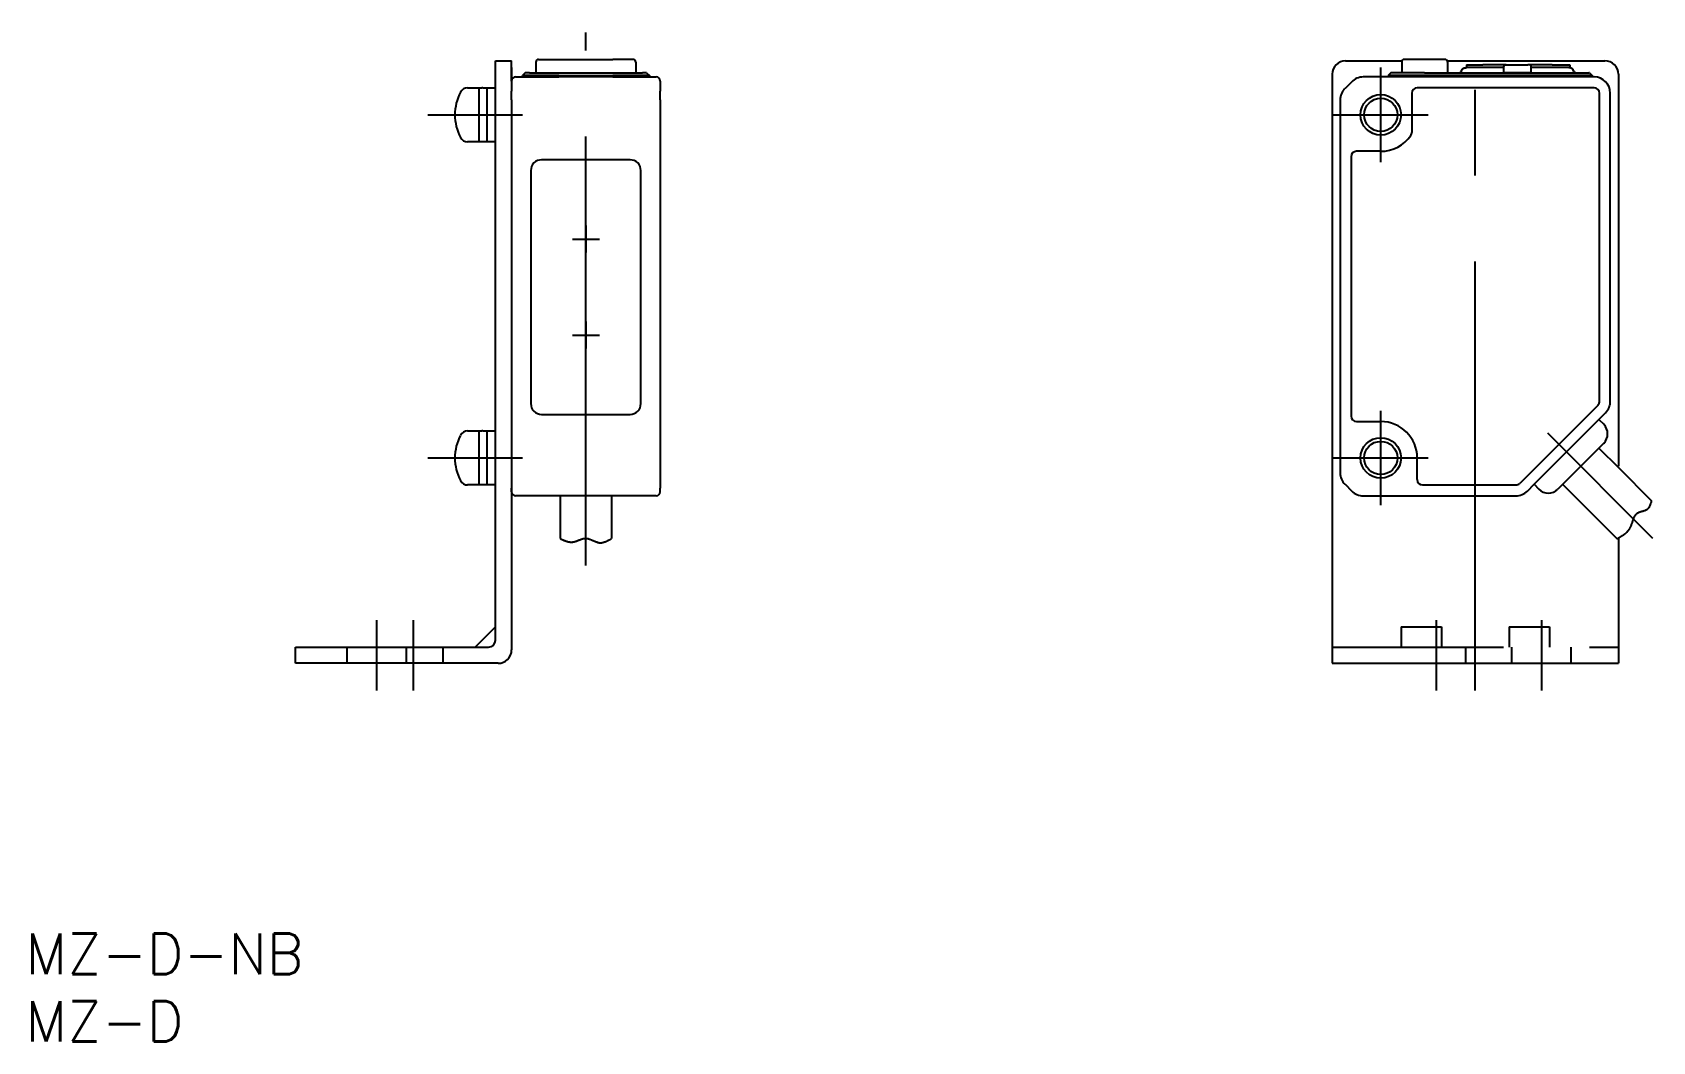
# Model space of a CAD drawing. Extents: x -19 to 102, y -28 to 519.
# Drawn here: x -19.5 to 100.5, y -28 to 46.7 of the extents above; entities that cross this region are included whole.
import ezdxf

# ---------------------------------------------------------------- set-up
doc = ezdxf.new("R2010")
doc.units = 0
doc.linetypes.add('CENTER', pattern=[50.8, 31.75, -6.35, 6.35, -6.35])
doc.linetypes.add('DASHED', pattern=[19.05, 12.7, -6.35])
doc.layers.get('0').update_dxf_attribs({"linetype": 'CONTINUOUS'})
doc.layers.add('CENTER', color=1, linetype='CONTINUOUS')
doc.styles.get("Standard").update_dxf_attribs({"font": 'txt.shx', "height": 3, "bigfont": 'bigfont.shx'})

msp = doc.modelspace()

# ---------------------------------------------------------------- linework, layer by layer
at = {"color": 7, "linetype": 'CONTINUOUS'}
for p, q in [((14.8, 34), (14.8, 44.6)), ((14.8, 44.6), (16, 44.6)), ((16, 43.7), (16, 44.6)), ((17.8, 44.5), (17.8, 43.7)), ((18, 44.7), (19.5, 44.7)), ((19.5, 44.7), (23.5, 44.7)), ((25, 44.7), (23.5, 44.7)), ((25.2, 44.5), (25.2, 43.7)), ((77.76, 44.6), (81.94, 44.6)), ((81.91, 44.5), (81.91, 43.7)), ((85.11, 44.7), (82.11, 44.7)), ((85.29, 44.6), (96.96, 44.6)), ((85.31, 44.5), (85.31, 44.1)), ((16, 44.1), (16, 43.1)), ((16, 43.1), (16, 44.1)), ((16.3, 43.4), (16.8, 43.4)), ((17, 43.7), (16.8, 43.5)), ((19.5, 43.5), (16.8, 43.5)), ((16.8, 43.4), (16.8, 43.5)), ((16.8, 43.4), (19.5, 43.4)), ((17.32, 43.7), (17, 43.7)), ((17.32, 43.7), (17.8, 43.7)), ((17.8, 43.7), (19.75, 43.7)), ((19.5, 43.5), (23.5, 43.5)), ((23.5, 43.4), (19.5, 43.4)), ((19.75, 43.7), (20.01, 43.7)), ((20.01, 43.7), (20.13, 43.7)), ((20.13, 43.7), (22.87, 43.7)), ((22.87, 43.7), (22.99, 43.7)), ((22.99, 43.7), (23.25, 43.7)), ((23.25, 43.7), (25.2, 43.7)), ((26.2, 43.5), (23.5, 43.5)), ((23.5, 43.4), (26.2, 43.4)), ((25.2, 43.7), (25.68, 43.7)), ((26, 43.7), (25.68, 43.7)), ((26, 43.7), (26.2, 43.5)), ((26.2, 43.5), (26.2, 43.4)), ((26.2, 43.4), (26.7, 43.4)), ((76.76, 43.6), (76.76, 20.4)), ((80.91, 43.4), (79.06, 43.4)), ((81.11, 43.7), (80.91, 43.5)), ((80.91, 43.5), (80.91, 43.4)), ((83.61, 43.5), (80.91, 43.5)), ((83.61, 43.4), (80.91, 43.4)), ((83.61, 43.7), (81.11, 43.7)), ((83.61, 43.7), (86.26, 43.7)), ((95.71, 43.5), (83.61, 43.5)), ((95.71, 43.4), (83.61, 43.4)), ((85.31, 44.1), (85.31, 43.7)), ((86.33, 43.8), (86.26, 43.8)), ((86.26, 43.8), (86.26, 43.7)), ((86.26, 43.7), (94.71, 43.7)), ((86.7, 44.3), (86.7, 44.1)), ((86.7, 44.3), (87.91, 44.3)), ((86.7, 44.1), (86.7, 44.1)), ((89.48, 44.1), (86.74, 44.1)), ((89.64, 44.3), (87.91, 44.3)), ((89.48, 43.7), (89.48, 44.2)), ((89.49, 43.7), (89.48, 43.7)), ((89.64, 43.7), (89.49, 43.7)), ((89.58, 44.3), (89.73, 44.3)), ((89.73, 43.7), (89.64, 43.7)), ((89.73, 44.3), (91.25, 44.3)), ((91.25, 43.7), (89.73, 43.7)), ((91.4, 44.3), (91.25, 44.3)), ((91.33, 43.7), (91.25, 43.7)), ((91.49, 43.7), (91.33, 43.7)), ((93.06, 44.3), (91.39, 44.3)), ((91.5, 43.7), (91.49, 43.7)), ((91.5, 43.7), (91.5, 44.2)), ((94.24, 44.1), (91.5, 44.1)), ((93.06, 44.3), (94.35, 44.3)), ((94.35, 44.3), (94.35, 44.1)), ((94.35, 44.1), (94.35, 44.09)), ((94.71, 43.8), (94.64, 43.8)), ((94.71, 43.8), (94.71, 43.7)), ((94.71, 43.7), (95.33, 43.7)), ((95.33, 43.7), (95.76, 43.7)), ((96.01, 43.5), (95.71, 43.5)), ((96.01, 43.4), (95.71, 43.4)), ((95.81, 43.7), (95.76, 43.7)), ((95.81, 43.7), (96.01, 43.5)), ((96.01, 43.4), (96.01, 43.5)), ((96.16, 43.4), (96.01, 43.4)), ((97.96, 43.6), (97.96, 20.4)), ((12.74, 42.6), (13.6, 42.6)), ((13.6, 38.6), (13.6, 42.6)), ((13.6, 42.6), (13.8, 42.6)), ((13.87, 42.6), (13.8, 42.6)), ((13.87, 42.6), (14.2, 42.6)), ((14.2, 38.6), (14.2, 42.6)), ((14.2, 42.6), (14.8, 42.6)), ((16, 43.1), (16, 42.84)), ((16, 42.84), (16, 42.34)), ((16, 41.7), (16, 42.34)), ((27, 43.1), (27, 42.84)), ((27, 42.84), (27, 42.34)), ((27, 41.7), (27, 42.34)), ((78.21, 43.05), (77.72, 42.55)), ((82.66, 42.2), (82.66, 39.3)), ((96.16, 42.6), (83.06, 42.6)), ((96.56, 19.4), (96.56, 42.2)), ((97.36, 19.4), (97.36, 42.2)), ((16, 41.7), (16, 14.1)), ((27, 41.7), (27, 14.1)), ((77.36, 41.7), (77.36, 14.1)), ((13.6, 38.6), (12.74, 38.6)), ((14.2, 38.6), (13.6, 38.6)), ((14.8, 38.6), (14.2, 38.6)), ((20, 37.27), (18.22, 37.27)), ((24.77, 37.27), (20, 37.27)), ((78.16, 37.5), (78.16, 18.3)), ((80.36, 37.9), (78.56, 37.9)), ((14.8, 12.4), (14.8, 36.6)), ((17.42, 36.47), (17.42, 19.22)), ((25.57, 19.22), (25.57, 36.47)), ((14.8, 21.2), (14.8, 34)), ((14.8, 2.7), (14.8, 21.2)), ((16, 21.2), (16, 1)), ((76.76, 20.4), (76.76, 0)), ((97.96, 20.4), (97.96, 14.59)), ((18.22, 18.42), (24.77, 18.42)), ((96.45, 19.11), (90.65, 13.32)), ((91.71, 13.25), (96.52, 18.05)), ((96.52, 18.05), (97.01, 18.55)), ((96.52, 18.05), (96.87, 17.7)), ((12.74, 17.2), (13.6, 17.2)), ((13.6, 13.2), (13.6, 17.2)), ((13.6, 17.2), (13.8, 17.2)), ((13.87, 17.2), (13.8, 17.2)), ((13.87, 17.2), (14.2, 17.2)), ((14.2, 13.2), (14.2, 17.2)), ((14.2, 17.2), (14.8, 17.2)), ((78.56, 17.9), (80.36, 17.9)), ((96.87, 16.29), (93.48, 12.89)), ((96.52, 15.93), (97.96, 14.49)), ((83.06, 13.6), (83.06, 15.2)), ((97.96, 14.49), (100.42, 12.03)), ((13.6, 13.2), (12.74, 13.2)), ((14.2, 13.2), (13.6, 13.2)), ((14.8, 13.2), (14.2, 13.2)), ((16, 14.1), (16, 13.46)), ((16, 13.46), (16, 12.96)), ((27, 14.1), (27, 13.46)), ((27, 13.46), (27, 12.96)), ((77.72, 13.25), (78.21, 12.75)), ((83.46, 13.2), (90.37, 13.2)), ((91.22, 12.75), (91.71, 13.25)), ((91.71, 13.25), (92.06, 12.89)), ((93.83, 13.25), (97.85, 9.23)), ((16, 12.7), (16, 12.96)), ((26.7, 12.4), (16.3, 12.4)), ((19.6, 12.4), (19.6, 9.23)), ((23.4, 12.4), (23.4, 9.23)), ((27, 12.7), (27, 12.96)), ((79.06, 12.4), (90.37, 12.4)), ((97.96, 9.23), (97.96, 0)), ((13.3, 1.2), (14.8, 2.7)), ((14.8, 1.7), (14.8, 2.7)), ((0, 0), (0, 1.2)), ((0, 1.2), (3.8, 1.2)), ((3.8, 1.2), (3.8, 0)), ((3.8, 1.2), (8.2, 1.2)), ((8.2, 1.2), (13.3, 1.2)), ((8.2, 1.2), (8.2, 0)), ((13.3, 1.2), (14.3, 1.2)), ((3.8, 0), (0, 0)), ((8.2, 0), (3.8, 0)), ((15, 0), (8.2, 0)), ((76.76, 0), (97.96, 0))]:
    msp.add_line(p, q, dxfattribs=at)
at = {"color": 3, "linetype": 'DASHED'}
for p, q in [((21.5, 32.4), (21.5, 30.4)), ((20.5, 31.4), (22.5, 31.4)), ((21.5, 25.3), (21.5, 23.3)), ((20.5, 24.3), (22.5, 24.3)), ((81.86, 2.7), (84.86, 2.7)), ((81.86, 2.7), (81.86, 1.2)), ((84.86, 2.7), (84.86, 1.2)), ((89.86, 2.7), (89.86, 1.2)), ((89.86, 2.7), (92.86, 2.7)), ((92.86, 2.7), (92.86, 1.2)), ((10.9, 1.2), (10.9, 0)), ((76.76, 1.2), (97.96, 1.2)), ((86.66, 0), (86.66, 1.2)), ((90.06, 0), (90.06, 1.2)), ((94.46, 0), (94.46, 1.2))]:
    msp.add_line(p, q, dxfattribs=at)
at = {"color": 7}
for points in [[(86.33, 43.8, 0), (86.33, 43.8, 0), (86.33, 43.8, 0), (86.33, 43.8, 0), (86.33, 43.8, 0), (86.33, 43.81, 0), (86.33, 43.81, 0), (86.34, 43.81, 0), (86.34, 43.81, 0), (86.34, 43.81, 0), (86.34, 43.81, 0), (86.34, 43.81, 0), (86.34, 43.81, 0), (86.34, 43.81, 0), (86.34, 43.82, 0), (86.34, 43.82, 0), (86.34, 43.82, 0), (86.34, 43.82, 0), (86.34, 43.82, 0), (86.34, 43.82, 0), (86.34, 43.82, 0), (86.34, 43.82, 0), (86.34, 43.82, 0), (86.34, 43.83, 0), (86.34, 43.83, 0), (86.34, 43.83, 0), (86.34, 43.83, 0), (86.34, 43.83, 0), (86.34, 43.83, 0), (86.34, 43.83, 0), (86.34, 43.83, 0), (86.34, 43.83, 0), (86.34, 43.83, 0), (86.34, 43.84, 0), (86.34, 43.84, 0), (86.34, 43.84, 0), (86.34, 43.84, 0), (86.34, 43.84, 0), (86.34, 43.84, 0), (86.34, 43.84, 0), (86.34, 43.84, 0), (86.34, 43.84, 0), (86.34, 43.85, 0), (86.34, 43.85, 0), (86.34, 43.85, 0), (86.34, 43.85, 0), (86.34, 43.85, 0), (86.34, 43.85, 0), (86.34, 43.85, 0), (86.34, 43.85, 0), (86.34, 43.85, 0), (86.34, 43.86, 0), (86.34, 43.86, 0), (86.34, 43.86, 0), (86.34, 43.86, 0), (86.34, 43.86, 0), (86.34, 43.86, 0), (86.34, 43.86, 0), (86.34, 43.86, 0), (86.34, 43.86, 0), (86.34, 43.86, 0), (86.34, 43.87, 0), (86.34, 43.87, 0), (86.34, 43.87, 0), (86.34, 43.87, 0), (86.34, 43.87, 0), (86.35, 43.87, 0), (86.35, 43.87, 0), (86.35, 43.87, 0), (86.35, 43.87, 0), (86.35, 43.88, 0), (86.35, 43.88, 0), (86.35, 43.88, 0), (86.35, 43.88, 0), (86.35, 43.88, 0), (86.35, 43.88, 0), (86.35, 43.88, 0), (86.35, 43.88, 0), (86.35, 43.88, 0), (86.35, 43.88, 0), (86.35, 43.89, 0), (86.35, 43.89, 0), (86.35, 43.89, 0), (86.35, 43.89, 0), (86.35, 43.89, 0), (86.35, 43.89, 0), (86.35, 43.89, 0), (86.35, 43.89, 0), (86.35, 43.89, 0), (86.35, 43.89, 0), (86.35, 43.9, 0), (86.35, 43.9, 0), (86.35, 43.9, 0), (86.36, 43.9, 0), (86.36, 43.9, 0), (86.36, 43.9, 0), (86.36, 43.9, 0), (86.36, 43.9, 0), (86.36, 43.9, 0), (86.36, 43.9, 0), (86.36, 43.91, 0), (86.36, 43.91, 0), (86.36, 43.91, 0), (86.36, 43.91, 0), (86.36, 43.91, 0), (86.36, 43.91, 0), (86.36, 43.91, 0), (86.36, 43.91, 0), (86.36, 43.91, 0), (86.36, 43.91, 0), (86.36, 43.92, 0), (86.36, 43.92, 0), (86.36, 43.92, 0), (86.36, 43.92, 0), (86.36, 43.92, 0), (86.37, 43.92, 0), (86.37, 43.92, 0), (86.37, 43.92, 0), (86.37, 43.92, 0), (86.37, 43.92, 0), (86.37, 43.92, 0), (86.37, 43.93, 0), (86.37, 43.93, 0), (86.37, 43.93, 0), (86.37, 43.93, 0), (86.37, 43.93, 0), (86.37, 43.93, 0), (86.37, 43.93, 0), (86.37, 43.93, 0), (86.37, 43.93, 0), (86.37, 43.93, 0), (86.37, 43.94, 0), (86.37, 43.94, 0), (86.38, 43.94, 0), (86.38, 43.94, 0), (86.38, 43.94, 0), (86.38, 43.94, 0), (86.38, 43.94, 0), (86.38, 43.94, 0), (86.38, 43.94, 0), (86.38, 43.94, 0), (86.38, 43.94, 0), (86.38, 43.95, 0), (86.38, 43.95, 0), (86.38, 43.95, 0), (86.38, 43.95, 0), (86.38, 43.95, 0), (86.38, 43.95, 0), (86.38, 43.95, 0), (86.39, 43.95, 0), (86.39, 43.95, 0), (86.39, 43.95, 0), (86.39, 43.95, 0), (86.39, 43.96, 0), (86.39, 43.96, 0), (86.39, 43.96, 0), (86.39, 43.96, 0), (86.39, 43.96, 0), (86.39, 43.96, 0), (86.39, 43.96, 0), (86.39, 43.96, 0), (86.39, 43.96, 0), (86.39, 43.96, 0), (86.39, 43.96, 0), (86.4, 43.96, 0), (86.4, 43.97, 0), (86.4, 43.97, 0), (86.4, 43.97, 0), (86.4, 43.97, 0), (86.4, 43.97, 0), (86.4, 43.97, 0), (86.4, 43.97, 0), (86.4, 43.97, 0), (86.4, 43.97, 0), (86.4, 43.97, 0), (86.4, 43.97, 0), (86.4, 43.97, 0), (86.4, 43.98, 0), (86.41, 43.98, 0), (86.41, 43.98, 0), (86.41, 43.98, 0), (86.41, 43.98, 0), (86.41, 43.98, 0), (86.41, 43.98, 0), (86.41, 43.98, 0), (86.41, 43.98, 0), (86.41, 43.98, 0), (86.41, 43.98, 0), (86.41, 43.98, 0), (86.41, 43.98, 0), (86.41, 43.99, 0), (86.41, 43.99, 0), (86.42, 43.99, 0), (86.42, 43.99, 0), (86.42, 43.99, 0), (86.42, 43.99, 0), (86.42, 43.99, 0), (86.42, 43.99, 0), (86.42, 43.99, 0), (86.42, 43.99, 0), (86.42, 43.99, 0), (86.42, 43.99, 0), (86.42, 43.99, 0), (86.42, 44, 0), (86.43, 44, 0), (86.43, 44, 0), (86.43, 44, 0), (86.43, 44, 0), (86.43, 44, 0), (86.43, 44, 0), (86.43, 44, 0), (86.43, 44, 0), (86.43, 44, 0), (86.43, 44, 0), (86.43, 44, 0), (86.43, 44, 0), (86.44, 44.01, 0), (86.44, 44.01, 0), (86.44, 44.01, 0), (86.44, 44.01, 0), (86.44, 44.01, 0), (86.44, 44.01, 0), (86.44, 44.01, 0), (86.44, 44.01, 0), (86.44, 44.01, 0), (86.44, 44.01, 0), (86.44, 44.01, 0), (86.44, 44.01, 0), (86.45, 44.01, 0), (86.45, 44.01, 0), (86.45, 44.01, 0), (86.45, 44.02, 0), (86.45, 44.02, 0), (86.45, 44.02, 0), (86.45, 44.02, 0), (86.45, 44.02, 0), (86.45, 44.02, 0), (86.45, 44.02, 0), (86.45, 44.02, 0), (86.45, 44.02, 0), (86.46, 44.02, 0), (86.46, 44.02, 0), (86.46, 44.02, 0), (86.46, 44.02, 0), (86.46, 44.02, 0), (86.46, 44.02, 0), (86.46, 44.02, 0), (86.46, 44.03, 0), (86.46, 44.03, 0), (86.46, 44.03, 0), (86.46, 44.03, 0), (86.47, 44.03, 0), (86.47, 44.03, 0), (86.47, 44.03, 0), (86.47, 44.03, 0), (86.47, 44.03, 0), (86.47, 44.03, 0), (86.47, 44.03, 0), (86.47, 44.03, 0), (86.47, 44.03, 0), (86.47, 44.03, 0), (86.47, 44.03, 0), (86.48, 44.03, 0), (86.48, 44.03, 0), (86.48, 44.04, 0), (86.48, 44.04, 0), (86.48, 44.04, 0), (86.48, 44.04, 0), (86.48, 44.04, 0), (86.48, 44.04, 0), (86.48, 44.04, 0), (86.48, 44.04, 0), (86.48, 44.04, 0), (86.49, 44.04, 0), (86.49, 44.04, 0), (86.49, 44.04, 0), (86.49, 44.04, 0), (86.49, 44.04, 0), (86.49, 44.04, 0), (86.49, 44.04, 0), (86.49, 44.04, 0), (86.49, 44.04, 0), (86.49, 44.05, 0), (86.5, 44.05, 0), (86.5, 44.05, 0), (86.5, 44.05, 0), (86.5, 44.05, 0), (86.5, 44.05, 0), (86.5, 44.05, 0), (86.5, 44.05, 0), (86.5, 44.05, 0), (86.5, 44.05, 0), (86.5, 44.05, 0), (86.51, 44.05, 0), (86.51, 44.05, 0), (86.51, 44.05, 0), (86.51, 44.05, 0), (86.51, 44.05, 0), (86.51, 44.05, 0), (86.51, 44.05, 0), (86.51, 44.05, 0), (86.51, 44.05, 0), (86.51, 44.06, 0), (86.51, 44.06, 0), (86.52, 44.06, 0), (86.52, 44.06, 0), (86.52, 44.06, 0), (86.52, 44.06, 0), (86.52, 44.06, 0), (86.52, 44.06, 0), (86.52, 44.06, 0), (86.52, 44.06, 0), (86.52, 44.06, 0), (86.52, 44.06, 0), (86.53, 44.06, 0), (86.53, 44.06, 0), (86.53, 44.06, 0), (86.53, 44.06, 0), (86.53, 44.06, 0), (86.53, 44.06, 0), (86.53, 44.06, 0), (86.53, 44.06, 0), (86.53, 44.06, 0), (86.53, 44.06, 0), (86.54, 44.06, 0), (86.54, 44.07, 0), (86.54, 44.07, 0), (86.54, 44.07, 0), (86.54, 44.07, 0), (86.54, 44.07, 0), (86.54, 44.07, 0), (86.54, 44.07, 0), (86.54, 44.07, 0), (86.55, 44.07, 0), (86.55, 44.07, 0), (86.55, 44.07, 0), (86.55, 44.07, 0), (86.55, 44.07, 0), (86.55, 44.07, 0), (86.55, 44.07, 0), (86.55, 44.07, 0), (86.55, 44.07, 0), (86.55, 44.07, 0), (86.56, 44.07, 0), (86.56, 44.07, 0), (86.56, 44.07, 0), (86.56, 44.07, 0), (86.56, 44.07, 0), (86.56, 44.07, 0), (86.56, 44.07, 0), (86.56, 44.07, 0), (86.56, 44.07, 0), (86.56, 44.08, 0), (86.57, 44.08, 0), (86.57, 44.08, 0), (86.57, 44.08, 0), (86.57, 44.08, 0), (86.57, 44.08, 0), (86.57, 44.08, 0), (86.57, 44.08, 0), (86.57, 44.08, 0), (86.57, 44.08, 0), (86.58, 44.08, 0), (86.58, 44.08, 0), (86.58, 44.08, 0), (86.58, 44.08, 0), (86.58, 44.08, 0), (86.58, 44.08, 0), (86.58, 44.08, 0), (86.58, 44.08, 0), (86.58, 44.08, 0), (86.58, 44.08, 0), (86.59, 44.08, 0), (86.59, 44.08, 0), (86.59, 44.08, 0), (86.59, 44.08, 0), (86.59, 44.08, 0), (86.59, 44.08, 0), (86.59, 44.08, 0), (86.59, 44.08, 0), (86.59, 44.08, 0), (86.6, 44.08, 0), (86.6, 44.08, 0), (86.6, 44.08, 0), (86.6, 44.08, 0), (86.6, 44.08, 0), (86.6, 44.09, 0), (86.6, 44.09, 0), (86.6, 44.09, 0), (86.6, 44.09, 0), (86.6, 44.09, 0), (86.61, 44.09, 0), (86.61, 44.09, 0), (86.61, 44.09, 0), (86.61, 44.09, 0), (86.61, 44.09, 0), (86.61, 44.09, 0), (86.61, 44.09, 0), (86.61, 44.09, 0), (86.61, 44.09, 0), (86.62, 44.09, 0), (86.62, 44.09, 0), (86.62, 44.09, 0), (86.62, 44.09, 0), (86.62, 44.09, 0), (86.62, 44.09, 0), (86.62, 44.09, 0), (86.62, 44.09, 0), (86.62, 44.09, 0), (86.63, 44.09, 0), (86.63, 44.09, 0), (86.63, 44.09, 0), (86.63, 44.09, 0), (86.63, 44.09, 0), (86.63, 44.09, 0), (86.63, 44.09, 0), (86.63, 44.09, 0), (86.63, 44.09, 0), (86.63, 44.09, 0), (86.64, 44.09, 0), (86.64, 44.09, 0), (86.64, 44.09, 0), (86.64, 44.09, 0), (86.64, 44.09, 0), (86.64, 44.09, 0), (86.64, 44.09, 0), (86.64, 44.09, 0), (86.64, 44.09, 0), (86.65, 44.09, 0), (86.65, 44.09, 0), (86.65, 44.09, 0), (86.65, 44.09, 0), (86.65, 44.09, 0), (86.65, 44.09, 0), (86.65, 44.09, 0), (86.65, 44.09, 0), (86.65, 44.09, 0), (86.66, 44.09, 0), (86.66, 44.1, 0), (86.66, 44.1, 0), (86.66, 44.1, 0), (86.66, 44.1, 0), (86.66, 44.1, 0), (86.66, 44.1, 0), (86.66, 44.1, 0), (86.66, 44.1, 0), (86.67, 44.1, 0), (86.67, 44.1, 0), (86.67, 44.1, 0), (86.67, 44.1, 0), (86.67, 44.1, 0), (86.67, 44.1, 0), (86.67, 44.1, 0), (86.67, 44.1, 0), (86.67, 44.1, 0), (86.67, 44.1, 0), (86.68, 44.1, 0), (86.68, 44.1, 0), (86.68, 44.1, 0), (86.68, 44.1, 0), (86.68, 44.1, 0), (86.68, 44.1, 0), (86.68, 44.1, 0), (86.68, 44.1, 0), (86.68, 44.1, 0), (86.69, 44.1, 0), (86.69, 44.1, 0), (86.69, 44.1, 0), (86.69, 44.1, 0), (86.69, 44.1, 0), (86.69, 44.1, 0), (86.69, 44.1, 0), (86.69, 44.1, 0), (86.69, 44.1, 0), (86.7, 44.1, 0), (86.7, 44.1, 0), (86.7, 44.1, 0), (86.7, 44.1, 0), (86.7, 44.1, 0), (86.7, 44.1, 0)], [(86.7, 44.1, 0), (86.7, 44.1, 0), (86.7, 44.1, 0), (86.7, 44.1, 0), (86.7, 44.1, 0), (86.7, 44.1, 0), (86.7, 44.1, 0), (86.7, 44.1, 0), (86.7, 44.1, 0), (86.7, 44.1, 0), (86.7, 44.1, 0), (86.7, 44.1, 0), (86.7, 44.1, 0), (86.7, 44.1, 0), (86.7, 44.1, 0), (86.7, 44.1, 0), (86.7, 44.1, 0), (86.7, 44.1, 0), (86.7, 44.1, 0), (86.7, 44.1, 0), (86.71, 44.1, 0), (86.71, 44.1, 0), (86.71, 44.1, 0), (86.71, 44.1, 0), (86.71, 44.1, 0), (86.71, 44.1, 0), (86.71, 44.1, 0), (86.71, 44.1, 0), (86.71, 44.1, 0), (86.71, 44.1, 0), (86.71, 44.1, 0), (86.71, 44.1, 0), (86.71, 44.1, 0), (86.71, 44.1, 0), (86.71, 44.1, 0), (86.71, 44.1, 0), (86.71, 44.1, 0), (86.71, 44.1, 0), (86.71, 44.1, 0), (86.71, 44.1, 0), (86.71, 44.1, 0), (86.71, 44.1, 0), (86.71, 44.1, 0), (86.71, 44.1, 0), (86.71, 44.1, 0), (86.71, 44.1, 0), (86.71, 44.1, 0), (86.71, 44.1, 0), (86.71, 44.1, 0), (86.71, 44.1, 0), (86.71, 44.1, 0), (86.71, 44.1, 0), (86.71, 44.1, 0), (86.71, 44.1, 0), (86.71, 44.1, 0), (86.71, 44.1, 0), (86.71, 44.1, 0), (86.71, 44.1, 0), (86.71, 44.1, 0), (86.71, 44.1, 0), (86.71, 44.1, 0), (86.71, 44.1, 0), (86.71, 44.1, 0), (86.71, 44.1, 0), (86.71, 44.1, 0), (86.71, 44.1, 0), (86.72, 44.1, 0), (86.72, 44.1, 0), (86.72, 44.1, 0), (86.72, 44.1, 0), (86.72, 44.1, 0), (86.72, 44.1, 0), (86.72, 44.1, 0), (86.72, 44.1, 0), (86.72, 44.1, 0), (86.72, 44.1, 0), (86.72, 44.1, 0), (86.72, 44.1, 0), (86.72, 44.1, 0), (86.72, 44.1, 0), (86.72, 44.1, 0), (86.72, 44.1, 0), (86.72, 44.1, 0), (86.72, 44.1, 0), (86.72, 44.1, 0), (86.72, 44.1, 0), (86.72, 44.1, 0), (86.72, 44.1, 0), (86.72, 44.1, 0), (86.72, 44.1, 0), (86.72, 44.1, 0), (86.72, 44.1, 0), (86.72, 44.1, 0), (86.72, 44.1, 0), (86.72, 44.1, 0), (86.72, 44.1, 0), (86.72, 44.1, 0), (86.72, 44.1, 0), (86.72, 44.1, 0), (86.72, 44.1, 0), (86.72, 44.1, 0), (86.72, 44.1, 0), (86.72, 44.1, 0), (86.72, 44.1, 0), (86.72, 44.1, 0), (86.72, 44.1, 0), (86.72, 44.1, 0), (86.72, 44.1, 0), (86.72, 44.1, 0), (86.72, 44.1, 0), (86.72, 44.1, 0), (86.72, 44.1, 0), (86.73, 44.1, 0), (86.73, 44.1, 0), (86.73, 44.1, 0), (86.73, 44.1, 0), (86.73, 44.1, 0), (86.73, 44.1, 0), (86.73, 44.1, 0), (86.73, 44.1, 0), (86.73, 44.1, 0), (86.73, 44.1, 0), (86.73, 44.1, 0), (86.73, 44.1, 0), (86.73, 44.1, 0), (86.73, 44.1, 0), (86.73, 44.1, 0), (86.73, 44.1, 0), (86.73, 44.1, 0), (86.73, 44.1, 0), (86.73, 44.1, 0), (86.73, 44.1, 0), (86.73, 44.1, 0), (86.73, 44.1, 0), (86.73, 44.1, 0), (86.73, 44.1, 0), (86.73, 44.1, 0), (86.73, 44.1, 0), (86.73, 44.1, 0), (86.73, 44.1, 0), (86.73, 44.1, 0), (86.73, 44.1, 0), (86.73, 44.1, 0), (86.73, 44.1, 0), (86.73, 44.1, 0), (86.73, 44.1, 0), (86.73, 44.1, 0), (86.73, 44.1, 0), (86.73, 44.1, 0), (86.73, 44.1, 0), (86.73, 44.1, 0), (86.73, 44.1, 0), (86.73, 44.1, 0), (86.73, 44.1, 0), (86.73, 44.1, 0), (86.73, 44.1, 0), (86.73, 44.1, 0), (86.73, 44.1, 0), (86.73, 44.1, 0), (86.74, 44.1, 0)], [(94.35, 44.09, 0), (94.35, 44.09, 0), (94.34, 44.09, 0), (94.34, 44.09, 0), (94.34, 44.09, 0), (94.34, 44.09, 0), (94.34, 44.09, 0), (94.34, 44.09, 0), (94.34, 44.09, 0), (94.34, 44.09, 0), (94.34, 44.09, 0), (94.34, 44.09, 0), (94.34, 44.09, 0), (94.34, 44.09, 0), (94.34, 44.09, 0), (94.34, 44.09, 0), (94.34, 44.09, 0), (94.34, 44.09, 0), (94.34, 44.09, 0), (94.34, 44.09, 0), (94.34, 44.09, 0), (94.34, 44.09, 0), (94.34, 44.09, 0), (94.34, 44.09, 0), (94.33, 44.09, 0), (94.33, 44.09, 0), (94.33, 44.09, 0), (94.33, 44.09, 0), (94.33, 44.09, 0), (94.33, 44.09, 0), (94.33, 44.09, 0), (94.33, 44.09, 0), (94.33, 44.09, 0), (94.33, 44.09, 0), (94.33, 44.09, 0), (94.33, 44.09, 0), (94.33, 44.09, 0), (94.33, 44.09, 0), (94.33, 44.09, 0), (94.33, 44.09, 0), (94.33, 44.09, 0), (94.33, 44.09, 0), (94.33, 44.09, 0), (94.33, 44.09, 0), (94.33, 44.09, 0), (94.33, 44.09, 0), (94.32, 44.09, 0), (94.32, 44.09, 0), (94.32, 44.09, 0), (94.32, 44.09, 0), (94.32, 44.09, 0), (94.32, 44.09, 0), (94.32, 44.1, 0), (94.32, 44.1, 0), (94.32, 44.1, 0), (94.32, 44.1, 0), (94.32, 44.1, 0), (94.32, 44.1, 0), (94.32, 44.1, 0), (94.32, 44.1, 0), (94.32, 44.1, 0), (94.32, 44.1, 0), (94.32, 44.1, 0), (94.32, 44.1, 0), (94.32, 44.1, 0), (94.32, 44.1, 0), (94.32, 44.1, 0), (94.31, 44.1, 0), (94.31, 44.1, 0), (94.31, 44.1, 0), (94.31, 44.1, 0), (94.31, 44.1, 0), (94.31, 44.1, 0), (94.31, 44.1, 0), (94.31, 44.1, 0), (94.31, 44.1, 0), (94.31, 44.1, 0), (94.31, 44.1, 0), (94.31, 44.1, 0), (94.31, 44.1, 0), (94.31, 44.1, 0), (94.31, 44.1, 0), (94.31, 44.1, 0), (94.31, 44.1, 0), (94.31, 44.1, 0), (94.31, 44.1, 0), (94.31, 44.1, 0), (94.31, 44.1, 0), (94.31, 44.1, 0), (94.3, 44.1, 0), (94.3, 44.1, 0), (94.3, 44.1, 0), (94.3, 44.1, 0), (94.3, 44.1, 0), (94.3, 44.1, 0), (94.3, 44.1, 0), (94.3, 44.1, 0), (94.3, 44.1, 0), (94.3, 44.1, 0), (94.3, 44.1, 0), (94.3, 44.1, 0), (94.3, 44.1, 0), (94.3, 44.1, 0), (94.3, 44.1, 0), (94.3, 44.1, 0), (94.3, 44.1, 0), (94.3, 44.1, 0), (94.3, 44.1, 0), (94.3, 44.1, 0), (94.3, 44.1, 0), (94.29, 44.1, 0), (94.29, 44.1, 0), (94.29, 44.1, 0), (94.29, 44.1, 0), (94.29, 44.1, 0), (94.29, 44.1, 0), (94.29, 44.1, 0), (94.29, 44.1, 0), (94.29, 44.1, 0), (94.29, 44.1, 0), (94.29, 44.1, 0), (94.29, 44.1, 0), (94.29, 44.1, 0), (94.29, 44.1, 0), (94.29, 44.1, 0), (94.29, 44.1, 0), (94.29, 44.1, 0), (94.29, 44.1, 0), (94.29, 44.1, 0), (94.29, 44.1, 0), (94.29, 44.1, 0), (94.29, 44.1, 0), (94.28, 44.1, 0), (94.28, 44.1, 0), (94.28, 44.1, 0), (94.28, 44.1, 0), (94.28, 44.1, 0), (94.28, 44.1, 0), (94.28, 44.1, 0), (94.28, 44.1, 0), (94.28, 44.1, 0), (94.28, 44.1, 0), (94.28, 44.1, 0), (94.28, 44.1, 0), (94.28, 44.1, 0), (94.28, 44.1, 0), (94.28, 44.1, 0), (94.28, 44.1, 0), (94.28, 44.1, 0), (94.28, 44.1, 0), (94.28, 44.1, 0), (94.28, 44.1, 0), (94.28, 44.1, 0), (94.27, 44.1, 0), (94.27, 44.1, 0), (94.27, 44.1, 0), (94.27, 44.1, 0), (94.27, 44.1, 0), (94.27, 44.1, 0), (94.27, 44.1, 0), (94.27, 44.1, 0), (94.27, 44.1, 0), (94.27, 44.1, 0), (94.27, 44.1, 0), (94.27, 44.1, 0), (94.27, 44.1, 0), (94.27, 44.1, 0), (94.27, 44.1, 0), (94.27, 44.1, 0), (94.27, 44.1, 0), (94.27, 44.1, 0), (94.27, 44.1, 0), (94.27, 44.1, 0), (94.27, 44.1, 0), (94.27, 44.1, 0), (94.26, 44.1, 0), (94.26, 44.1, 0), (94.26, 44.1, 0), (94.26, 44.1, 0), (94.26, 44.1, 0), (94.26, 44.1, 0), (94.26, 44.1, 0), (94.26, 44.1, 0), (94.26, 44.1, 0), (94.26, 44.1, 0), (94.26, 44.1, 0), (94.26, 44.1, 0), (94.26, 44.1, 0), (94.26, 44.1, 0), (94.26, 44.1, 0), (94.26, 44.1, 0), (94.26, 44.1, 0), (94.26, 44.1, 0), (94.26, 44.1, 0), (94.26, 44.1, 0), (94.26, 44.1, 0), (94.25, 44.1, 0), (94.25, 44.1, 0), (94.25, 44.1, 0), (94.25, 44.1, 0), (94.25, 44.1, 0), (94.25, 44.1, 0), (94.25, 44.1, 0), (94.25, 44.1, 0), (94.25, 44.1, 0), (94.25, 44.1, 0), (94.25, 44.1, 0), (94.25, 44.1, 0), (94.25, 44.1, 0), (94.25, 44.1, 0), (94.25, 44.1, 0), (94.25, 44.1, 0), (94.25, 44.1, 0), (94.25, 44.1, 0), (94.25, 44.1, 0), (94.25, 44.1, 0), (94.25, 44.1, 0), (94.25, 44.1, 0), (94.24, 44.1, 0), (94.24, 44.1, 0), (94.24, 44.1, 0), (94.24, 44.1, 0), (94.24, 44.1, 0), (94.24, 44.1, 0)], [(94.64, 43.8, 0), (94.64, 43.8, 0), (94.64, 43.8, 0), (94.64, 43.8, 0), (94.64, 43.8, 0), (94.64, 43.81, 0), (94.64, 43.81, 0), (94.64, 43.81, 0), (94.64, 43.81, 0), (94.64, 43.81, 0), (94.64, 43.81, 0), (94.64, 43.81, 0), (94.64, 43.81, 0), (94.64, 43.81, 0), (94.64, 43.82, 0), (94.64, 43.82, 0), (94.64, 43.82, 0), (94.64, 43.82, 0), (94.64, 43.82, 0), (94.64, 43.82, 0), (94.64, 43.82, 0), (94.64, 43.82, 0), (94.64, 43.82, 0), (94.64, 43.83, 0), (94.64, 43.83, 0), (94.64, 43.83, 0), (94.64, 43.83, 0), (94.64, 43.83, 0), (94.64, 43.83, 0), (94.64, 43.83, 0), (94.64, 43.83, 0), (94.64, 43.83, 0), (94.64, 43.83, 0), (94.64, 43.84, 0), (94.64, 43.84, 0), (94.64, 43.84, 0), (94.64, 43.84, 0), (94.64, 43.84, 0), (94.64, 43.84, 0), (94.64, 43.84, 0), (94.64, 43.84, 0), (94.64, 43.84, 0), (94.64, 43.85, 0), (94.64, 43.85, 0), (94.64, 43.85, 0), (94.64, 43.85, 0), (94.64, 43.85, 0), (94.64, 43.85, 0), (94.64, 43.85, 0), (94.64, 43.85, 0), (94.64, 43.85, 0), (94.64, 43.86, 0), (94.64, 43.86, 0), (94.64, 43.86, 0), (94.64, 43.86, 0), (94.64, 43.86, 0), (94.64, 43.86, 0), (94.63, 43.86, 0), (94.63, 43.86, 0), (94.63, 43.86, 0), (94.63, 43.86, 0), (94.63, 43.87, 0), (94.63, 43.87, 0), (94.63, 43.87, 0), (94.63, 43.87, 0), (94.63, 43.87, 0), (94.63, 43.87, 0), (94.63, 43.87, 0), (94.63, 43.87, 0), (94.63, 43.87, 0), (94.63, 43.88, 0), (94.63, 43.88, 0), (94.63, 43.88, 0), (94.63, 43.88, 0), (94.63, 43.88, 0), (94.63, 43.88, 0), (94.63, 43.88, 0), (94.63, 43.88, 0), (94.63, 43.88, 0), (94.63, 43.88, 0), (94.63, 43.89, 0), (94.63, 43.89, 0), (94.63, 43.89, 0), (94.63, 43.89, 0), (94.63, 43.89, 0), (94.63, 43.89, 0), (94.63, 43.89, 0), (94.62, 43.89, 0), (94.62, 43.89, 0), (94.62, 43.89, 0), (94.62, 43.9, 0), (94.62, 43.9, 0), (94.62, 43.9, 0), (94.62, 43.9, 0), (94.62, 43.9, 0), (94.62, 43.9, 0), (94.62, 43.9, 0), (94.62, 43.9, 0), (94.62, 43.9, 0), (94.62, 43.9, 0), (94.62, 43.91, 0), (94.62, 43.91, 0), (94.62, 43.91, 0), (94.62, 43.91, 0), (94.62, 43.91, 0), (94.62, 43.91, 0), (94.62, 43.91, 0), (94.62, 43.91, 0), (94.62, 43.91, 0), (94.61, 43.91, 0), (94.61, 43.92, 0), (94.61, 43.92, 0), (94.61, 43.92, 0), (94.61, 43.92, 0), (94.61, 43.92, 0), (94.61, 43.92, 0), (94.61, 43.92, 0), (94.61, 43.92, 0), (94.61, 43.92, 0), (94.61, 43.92, 0), (94.61, 43.93, 0), (94.61, 43.93, 0), (94.61, 43.93, 0), (94.61, 43.93, 0), (94.61, 43.93, 0), (94.61, 43.93, 0), (94.61, 43.93, 0), (94.61, 43.93, 0), (94.6, 43.93, 0), (94.6, 43.93, 0), (94.6, 43.93, 0), (94.6, 43.94, 0), (94.6, 43.94, 0), (94.6, 43.94, 0), (94.6, 43.94, 0), (94.6, 43.94, 0), (94.6, 43.94, 0), (94.6, 43.94, 0), (94.6, 43.94, 0), (94.6, 43.94, 0), (94.6, 43.94, 0), (94.6, 43.94, 0), (94.6, 43.95, 0), (94.6, 43.95, 0), (94.6, 43.95, 0), (94.59, 43.95, 0), (94.59, 43.95, 0), (94.59, 43.95, 0), (94.59, 43.95, 0), (94.59, 43.95, 0), (94.59, 43.95, 0), (94.59, 43.95, 0), (94.59, 43.95, 0), (94.59, 43.96, 0), (94.59, 43.96, 0), (94.59, 43.96, 0), (94.59, 43.96, 0), (94.59, 43.96, 0), (94.59, 43.96, 0), (94.59, 43.96, 0), (94.58, 43.96, 0), (94.58, 43.96, 0), (94.58, 43.96, 0), (94.58, 43.96, 0), (94.58, 43.96, 0), (94.58, 43.97, 0), (94.58, 43.97, 0), (94.58, 43.97, 0), (94.58, 43.97, 0), (94.58, 43.97, 0), (94.58, 43.97, 0), (94.58, 43.97, 0), (94.58, 43.97, 0), (94.58, 43.97, 0), (94.58, 43.97, 0), (94.57, 43.97, 0), (94.57, 43.97, 0), (94.57, 43.98, 0), (94.57, 43.98, 0), (94.57, 43.98, 0), (94.57, 43.98, 0), (94.57, 43.98, 0), (94.57, 43.98, 0), (94.57, 43.98, 0), (94.57, 43.98, 0), (94.57, 43.98, 0), (94.57, 43.98, 0), (94.57, 43.98, 0), (94.56, 43.98, 0), (94.56, 43.98, 0), (94.56, 43.99, 0), (94.56, 43.99, 0), (94.56, 43.99, 0), (94.56, 43.99, 0), (94.56, 43.99, 0), (94.56, 43.99, 0), (94.56, 43.99, 0), (94.56, 43.99, 0), (94.56, 43.99, 0), (94.56, 43.99, 0), (94.56, 43.99, 0), (94.55, 43.99, 0), (94.55, 43.99, 0), (94.55, 44, 0), (94.55, 44, 0), (94.55, 44, 0), (94.55, 44, 0), (94.55, 44, 0), (94.55, 44, 0), (94.55, 44, 0), (94.55, 44, 0), (94.55, 44, 0), (94.55, 44, 0), (94.54, 44, 0), (94.54, 44, 0), (94.54, 44, 0), (94.54, 44.01, 0), (94.54, 44.01, 0), (94.54, 44.01, 0), (94.54, 44.01, 0), (94.54, 44.01, 0), (94.54, 44.01, 0), (94.54, 44.01, 0), (94.54, 44.01, 0), (94.54, 44.01, 0), (94.53, 44.01, 0), (94.53, 44.01, 0), (94.53, 44.01, 0), (94.53, 44.01, 0), (94.53, 44.01, 0), (94.53, 44.01, 0), (94.53, 44.02, 0), (94.53, 44.02, 0), (94.53, 44.02, 0), (94.53, 44.02, 0), (94.53, 44.02, 0), (94.53, 44.02, 0), (94.52, 44.02, 0), (94.52, 44.02, 0), (94.52, 44.02, 0), (94.52, 44.02, 0), (94.52, 44.02, 0), (94.52, 44.02, 0), (94.52, 44.02, 0), (94.52, 44.02, 0), (94.52, 44.02, 0), (94.52, 44.02, 0), (94.52, 44.03, 0), (94.51, 44.03, 0), (94.51, 44.03, 0), (94.51, 44.03, 0), (94.51, 44.03, 0), (94.51, 44.03, 0), (94.51, 44.03, 0), (94.51, 44.03, 0), (94.51, 44.03, 0), (94.51, 44.03, 0), (94.51, 44.03, 0), (94.51, 44.03, 0), (94.5, 44.03, 0), (94.5, 44.03, 0), (94.5, 44.03, 0), (94.5, 44.03, 0), (94.5, 44.04, 0), (94.5, 44.04, 0), (94.5, 44.04, 0), (94.5, 44.04, 0), (94.5, 44.04, 0), (94.5, 44.04, 0), (94.5, 44.04, 0), (94.49, 44.04, 0), (94.49, 44.04, 0), (94.49, 44.04, 0), (94.49, 44.04, 0), (94.49, 44.04, 0), (94.49, 44.04, 0), (94.49, 44.04, 0), (94.49, 44.04, 0), (94.49, 44.04, 0), (94.49, 44.04, 0), (94.48, 44.04, 0), (94.48, 44.05, 0), (94.48, 44.05, 0), (94.48, 44.05, 0), (94.48, 44.05, 0), (94.48, 44.05, 0), (94.48, 44.05, 0), (94.48, 44.05, 0), (94.48, 44.05, 0), (94.48, 44.05, 0), (94.48, 44.05, 0), (94.47, 44.05, 0), (94.47, 44.05, 0), (94.47, 44.05, 0), (94.47, 44.05, 0), (94.47, 44.05, 0), (94.47, 44.05, 0), (94.47, 44.05, 0), (94.47, 44.05, 0), (94.47, 44.05, 0), (94.47, 44.05, 0), (94.46, 44.05, 0), (94.46, 44.06, 0), (94.46, 44.06, 0), (94.46, 44.06, 0), (94.46, 44.06, 0), (94.46, 44.06, 0), (94.46, 44.06, 0), (94.46, 44.06, 0), (94.46, 44.06, 0), (94.46, 44.06, 0), (94.45, 44.06, 0), (94.45, 44.06, 0), (94.45, 44.06, 0), (94.45, 44.06, 0), (94.45, 44.06, 0), (94.45, 44.06, 0), (94.45, 44.06, 0), (94.45, 44.06, 0), (94.45, 44.06, 0), (94.45, 44.06, 0), (94.44, 44.06, 0), (94.44, 44.06, 0), (94.44, 44.06, 0), (94.44, 44.06, 0), (94.44, 44.07, 0), (94.44, 44.07, 0), (94.44, 44.07, 0), (94.44, 44.07, 0), (94.44, 44.07, 0), (94.44, 44.07, 0), (94.43, 44.07, 0), (94.43, 44.07, 0), (94.43, 44.07, 0), (94.43, 44.07, 0), (94.43, 44.07, 0), (94.43, 44.07, 0), (94.43, 44.07, 0), (94.43, 44.07, 0), (94.43, 44.07, 0), (94.42, 44.07, 0), (94.42, 44.07, 0), (94.42, 44.07, 0), (94.42, 44.07, 0), (94.42, 44.07, 0), (94.42, 44.07, 0), (94.42, 44.07, 0), (94.42, 44.07, 0), (94.42, 44.07, 0), (94.42, 44.07, 0), (94.41, 44.07, 0), (94.41, 44.07, 0), (94.41, 44.07, 0), (94.41, 44.08, 0), (94.41, 44.08, 0), (94.41, 44.08, 0), (94.41, 44.08, 0), (94.41, 44.08, 0), (94.41, 44.08, 0), (94.41, 44.08, 0), (94.4, 44.08, 0), (94.4, 44.08, 0), (94.4, 44.08, 0), (94.4, 44.08, 0), (94.4, 44.08, 0), (94.4, 44.08, 0), (94.4, 44.08, 0), (94.4, 44.08, 0), (94.4, 44.08, 0), (94.39, 44.08, 0), (94.39, 44.08, 0), (94.39, 44.08, 0), (94.39, 44.08, 0), (94.39, 44.08, 0), (94.39, 44.08, 0), (94.39, 44.08, 0), (94.39, 44.08, 0), (94.39, 44.08, 0), (94.39, 44.08, 0), (94.38, 44.08, 0), (94.38, 44.08, 0), (94.38, 44.08, 0), (94.38, 44.08, 0), (94.38, 44.08, 0), (94.38, 44.08, 0), (94.38, 44.08, 0), (94.38, 44.08, 0), (94.38, 44.08, 0), (94.37, 44.09, 0), (94.37, 44.09, 0), (94.37, 44.09, 0), (94.37, 44.09, 0), (94.37, 44.09, 0), (94.37, 44.09, 0), (94.37, 44.09, 0), (94.37, 44.09, 0), (94.37, 44.09, 0), (94.36, 44.09, 0), (94.36, 44.09, 0), (94.36, 44.09, 0), (94.36, 44.09, 0), (94.36, 44.09, 0), (94.36, 44.09, 0), (94.36, 44.09, 0), (94.36, 44.09, 0), (94.36, 44.09, 0), (94.36, 44.09, 0), (94.35, 44.09, 0), (94.35, 44.09, 0), (94.35, 44.09, 0), (94.35, 44.09, 0), (94.35, 44.09, 0), (94.35, 44.09, 0), (94.35, 44.09, 0), (94.35, 44.09, 0), (94.35, 44.09, 0)]]:
    msp.add_polyline3d(points, dxfattribs=at)
at = {"color": 3}
for points in [[(97.85, 9.23, 0), (97.87, 9.24, 0), (97.88, 9.24, 0), (97.9, 9.25, 0), (97.92, 9.26, 0), (97.93, 9.27, 0), (97.95, 9.28, 0), (97.96, 9.29, 0), (97.98, 9.3, 0), (98, 9.31, 0), (98.01, 9.32, 0), (98.03, 9.32, 0), (98.05, 9.33, 0), (98.06, 9.34, 0), (98.08, 9.35, 0), (98.09, 9.36, 0), (98.11, 9.37, 0), (98.13, 9.38, 0), (98.14, 9.39, 0), (98.16, 9.4, 0), (98.17, 9.41, 0), (98.19, 9.42, 0), (98.2, 9.43, 0), (98.22, 9.44, 0), (98.24, 9.45, 0), (98.25, 9.45, 0), (98.27, 9.46, 0), (98.28, 9.47, 0), (98.3, 9.48, 0), (98.31, 9.49, 0), (98.33, 9.5, 0), (98.34, 9.51, 0), (98.36, 9.52, 0), (98.37, 9.54, 0), (98.39, 9.55, 0), (98.4, 9.56, 0), (98.41, 9.57, 0), (98.43, 9.58, 0), (98.44, 9.59, 0), (98.46, 9.6, 0), (98.47, 9.61, 0), (98.48, 9.62, 0), (98.5, 9.63, 0), (98.51, 9.64, 0), (98.53, 9.66, 0), (98.54, 9.67, 0), (98.55, 9.68, 0), (98.56, 9.69, 0), (98.58, 9.7, 0), (98.59, 9.72, 0), (98.6, 9.73, 0), (98.62, 9.74, 0), (98.63, 9.75, 0), (98.64, 9.77, 0), (98.65, 9.78, 0), (98.66, 9.79, 0), (98.67, 9.81, 0), (98.69, 9.82, 0), (98.7, 9.83, 0), (98.71, 9.85, 0), (98.72, 9.86, 0), (98.73, 9.87, 0), (98.74, 9.89, 0), (98.75, 9.9, 0), (98.76, 9.92, 0), (98.77, 9.93, 0), (98.78, 9.95, 0), (98.79, 9.96, 0), (98.8, 9.98, 0), (98.81, 9.99, 0), (98.82, 10.01, 0), (98.83, 10.03, 0), (98.83, 10.04, 0), (98.84, 10.06, 0), (98.85, 10.07, 0), (98.86, 10.09, 0), (98.87, 10.11, 0), (98.87, 10.13, 0), (98.88, 10.14, 0), (98.89, 10.16, 0), (98.9, 10.18, 0), (98.9, 10.19, 0), (98.91, 10.21, 0), (98.92, 10.23, 0), (98.92, 10.25, 0), (98.93, 10.27, 0), (98.94, 10.28, 0), (98.94, 10.3, 0), (98.95, 10.32, 0), (98.95, 10.34, 0), (98.96, 10.36, 0), (98.97, 10.37, 0), (98.97, 10.39, 0), (98.98, 10.41, 0), (98.99, 10.43, 0), (98.99, 10.45, 0), (99, 10.46, 0), (99, 10.48, 0), (99.01, 10.5, 0), (99.02, 10.52, 0), (99.02, 10.54, 0), (99.03, 10.56, 0), (99.03, 10.57, 0), (99.04, 10.59, 0), (99.05, 10.61, 0), (99.05, 10.63, 0), (99.06, 10.64, 0), (99.07, 10.66, 0), (99.07, 10.68, 0), (99.08, 10.7, 0), (99.09, 10.71, 0), (99.09, 10.73, 0), (99.1, 10.75, 0), (99.11, 10.76, 0), (99.11, 10.78, 0), (99.12, 10.8, 0), (99.13, 10.81, 0), (99.14, 10.83, 0), (99.15, 10.84, 0), (99.15, 10.86, 0), (99.16, 10.88, 0), (99.17, 10.89, 0), (99.18, 10.91, 0), (99.19, 10.92, 0), (99.2, 10.93, 0), (99.21, 10.95, 0), (99.22, 10.96, 0), (99.23, 10.98, 0), (99.24, 10.99, 0), (99.25, 11, 0), (99.26, 11.02, 0), (99.27, 11.03, 0), (99.28, 11.04, 0), (99.29, 11.05, 0), (99.3, 11.06, 0), (99.31, 11.07, 0), (99.33, 11.09, 0), (99.34, 11.1, 0), (99.35, 11.11, 0), (99.37, 11.12, 0), (99.38, 11.13, 0), (99.39, 11.13, 0), (99.41, 11.14, 0), (99.42, 11.15, 0), (99.44, 11.16, 0), (99.45, 11.17, 0), (99.47, 11.17, 0), (99.48, 11.18, 0), (99.5, 11.19, 0), (99.52, 11.19, 0), (99.53, 11.2, 0), (99.55, 11.21, 0), (99.57, 11.21, 0), (99.59, 11.22, 0), (99.6, 11.22, 0), (99.62, 11.23, 0), (99.64, 11.23, 0), (99.66, 11.24, 0), (99.67, 11.24, 0), (99.69, 11.25, 0), (99.71, 11.25, 0), (99.73, 11.26, 0), (99.75, 11.26, 0), (99.76, 11.27, 0), (99.78, 11.27, 0), (99.8, 11.28, 0), (99.82, 11.28, 0), (99.84, 11.29, 0), (99.85, 11.29, 0), (99.87, 11.3, 0), (99.89, 11.3, 0), (99.91, 11.31, 0), (99.92, 11.31, 0), (99.94, 11.32, 0), (99.96, 11.33, 0), (99.97, 11.33, 0), (99.99, 11.34, 0), (100, 11.35, 0), (100.02, 11.35, 0), (100.03, 11.36, 0), (100.05, 11.37, 0), (100.06, 11.38, 0), (100.08, 11.39, 0), (100.09, 11.4, 0), (100.11, 11.41, 0), (100.12, 11.42, 0), (100.13, 11.43, 0), (100.14, 11.44, 0), (100.16, 11.45, 0), (100.17, 11.46, 0), (100.18, 11.48, 0), (100.19, 11.49, 0), (100.2, 11.5, 0), (100.21, 11.52, 0), (100.22, 11.53, 0), (100.23, 11.54, 0), (100.24, 11.56, 0), (100.25, 11.57, 0), (100.26, 11.59, 0), (100.27, 11.6, 0), (100.28, 11.62, 0), (100.28, 11.63, 0), (100.29, 11.65, 0), (100.3, 11.67, 0), (100.31, 11.68, 0), (100.31, 11.7, 0), (100.32, 11.72, 0), (100.33, 11.73, 0), (100.33, 11.75, 0), (100.34, 11.77, 0), (100.35, 11.79, 0), (100.36, 11.8, 0), (100.36, 11.82, 0), (100.37, 11.84, 0), (100.37, 11.86, 0), (100.38, 11.88, 0), (100.39, 11.9, 0), (100.39, 11.91, 0), (100.4, 11.93, 0), (100.4, 11.95, 0), (100.41, 11.97, 0), (100.41, 11.99, 0), (100.42, 12.01, 0), (100.42, 12.03, 0)], [(19.6, 9.23, 0), (19.62, 9.22, 0), (19.63, 9.21, 0), (19.65, 9.2, 0), (19.67, 9.19, 0), (19.69, 9.19, 0), (19.7, 9.18, 0), (19.72, 9.17, 0), (19.74, 9.16, 0), (19.75, 9.16, 0), (19.77, 9.15, 0), (19.79, 9.14, 0), (19.81, 9.13, 0), (19.82, 9.12, 0), (19.84, 9.12, 0), (19.86, 9.11, 0), (19.87, 9.1, 0), (19.89, 9.1, 0), (19.91, 9.09, 0), (19.93, 9.08, 0), (19.94, 9.07, 0), (19.96, 9.07, 0), (19.98, 9.06, 0), (20, 9.06, 0), (20.01, 9.05, 0), (20.03, 9.04, 0), (20.05, 9.04, 0), (20.06, 9.03, 0), (20.08, 9.03, 0), (20.1, 9.02, 0), (20.12, 9.02, 0), (20.13, 9.01, 0), (20.15, 9.01, 0), (20.17, 9, 0), (20.18, 9, 0), (20.2, 8.99, 0), (20.22, 8.99, 0), (20.24, 8.99, 0), (20.25, 8.98, 0), (20.27, 8.98, 0), (20.29, 8.98, 0), (20.3, 8.98, 0), (20.32, 8.97, 0), (20.34, 8.97, 0), (20.36, 8.97, 0), (20.37, 8.97, 0), (20.39, 8.97, 0), (20.41, 8.97, 0), (20.42, 8.97, 0), (20.44, 8.97, 0), (20.46, 8.97, 0), (20.48, 8.97, 0), (20.49, 8.97, 0), (20.51, 8.97, 0), (20.53, 8.97, 0), (20.54, 8.98, 0), (20.56, 8.98, 0), (20.58, 8.98, 0), (20.6, 8.98, 0), (20.61, 8.99, 0), (20.63, 8.99, 0), (20.65, 9, 0), (20.66, 9, 0), (20.68, 9.01, 0), (20.7, 9.01, 0), (20.72, 9.02, 0), (20.73, 9.02, 0), (20.75, 9.03, 0), (20.77, 9.03, 0), (20.79, 9.04, 0), (20.8, 9.04, 0), (20.82, 9.05, 0), (20.84, 9.06, 0), (20.85, 9.06, 0), (20.87, 9.07, 0), (20.89, 9.08, 0), (20.91, 9.08, 0), (20.92, 9.09, 0), (20.94, 9.1, 0), (20.96, 9.11, 0), (20.97, 9.11, 0), (20.99, 9.12, 0), (21.01, 9.13, 0), (21.03, 9.13, 0), (21.04, 9.14, 0), (21.06, 9.15, 0), (21.08, 9.15, 0), (21.09, 9.16, 0), (21.11, 9.17, 0), (21.13, 9.17, 0), (21.14, 9.18, 0), (21.16, 9.18, 0), (21.18, 9.19, 0), (21.2, 9.2, 0), (21.21, 9.2, 0), (21.23, 9.21, 0), (21.25, 9.21, 0), (21.26, 9.22, 0), (21.28, 9.22, 0), (21.3, 9.23, 0), (21.32, 9.23, 0), (21.33, 9.23, 0), (21.35, 9.24, 0), (21.37, 9.24, 0), (21.38, 9.24, 0), (21.4, 9.24, 0), (21.42, 9.25, 0), (21.44, 9.25, 0), (21.45, 9.25, 0), (21.47, 9.25, 0), (21.49, 9.25, 0), (21.5, 9.25, 0), (21.52, 9.25, 0), (21.54, 9.25, 0), (21.55, 9.25, 0), (21.57, 9.24, 0), (21.59, 9.24, 0), (21.61, 9.24, 0), (21.62, 9.24, 0), (21.64, 9.23, 0), (21.66, 9.23, 0), (21.67, 9.22, 0), (21.69, 9.22, 0), (21.71, 9.21, 0), (21.72, 9.21, 0), (21.74, 9.2, 0), (21.76, 9.2, 0), (21.78, 9.19, 0), (21.79, 9.19, 0), (21.81, 9.18, 0), (21.83, 9.17, 0), (21.84, 9.17, 0), (21.86, 9.16, 0), (21.88, 9.15, 0), (21.89, 9.15, 0), (21.91, 9.14, 0), (21.93, 9.13, 0), (21.95, 9.12, 0), (21.96, 9.12, 0), (21.98, 9.11, 0), (22, 9.1, 0), (22.01, 9.09, 0), (22.03, 9.09, 0), (22.05, 9.08, 0), (22.06, 9.07, 0), (22.08, 9.06, 0), (22.1, 9.06, 0), (22.11, 9.05, 0), (22.13, 9.04, 0), (22.15, 9.03, 0), (22.16, 9.03, 0), (22.18, 9.02, 0), (22.2, 9.01, 0), (22.22, 9.01, 0), (22.23, 9, 0), (22.25, 8.99, 0), (22.27, 8.99, 0), (22.28, 8.98, 0), (22.3, 8.98, 0), (22.32, 8.97, 0), (22.33, 8.96, 0), (22.35, 8.96, 0), (22.37, 8.95, 0), (22.38, 8.95, 0), (22.4, 8.95, 0), (22.42, 8.94, 0), (22.44, 8.94, 0), (22.45, 8.94, 0), (22.47, 8.93, 0), (22.49, 8.93, 0), (22.5, 8.93, 0), (22.52, 8.93, 0), (22.54, 8.93, 0), (22.55, 8.93, 0), (22.57, 8.93, 0), (22.59, 8.93, 0), (22.6, 8.93, 0), (22.62, 8.93, 0), (22.64, 8.93, 0), (22.66, 8.93, 0), (22.67, 8.93, 0), (22.69, 8.93, 0), (22.71, 8.94, 0), (22.72, 8.94, 0), (22.74, 8.94, 0), (22.76, 8.95, 0), (22.77, 8.95, 0), (22.79, 8.95, 0), (22.81, 8.96, 0), (22.82, 8.96, 0), (22.84, 8.97, 0), (22.86, 8.97, 0), (22.88, 8.98, 0), (22.89, 8.98, 0), (22.91, 8.99, 0), (22.93, 9, 0), (22.94, 9, 0), (22.96, 9.01, 0), (22.98, 9.02, 0), (22.99, 9.02, 0), (23.01, 9.03, 0), (23.03, 9.04, 0), (23.04, 9.04, 0), (23.06, 9.05, 0), (23.08, 9.06, 0), (23.1, 9.07, 0), (23.11, 9.08, 0), (23.13, 9.08, 0), (23.15, 9.09, 0), (23.16, 9.1, 0), (23.18, 9.11, 0), (23.2, 9.12, 0), (23.21, 9.13, 0), (23.23, 9.14, 0), (23.25, 9.14, 0), (23.26, 9.15, 0), (23.28, 9.16, 0), (23.3, 9.17, 0), (23.32, 9.18, 0), (23.33, 9.19, 0), (23.35, 9.2, 0), (23.37, 9.21, 0), (23.38, 9.22, 0), (23.4, 9.23, 0)]]:
    msp.add_polyline3d(points, dxfattribs=at)
at = {"color": 3, "linetype": 'CONTINUOUS'}
for centre in [(80.36, 40.6), (80.36, 15.2)]:
    msp.add_circle(centre, 1.5, dxfattribs=at)
at = {"color": 7, "linetype": 'CONTINUOUS'}
for centre in [(80.36, 40.6), (80.36, 15.2)]:
    msp.add_circle(centre, 1.23, dxfattribs=at)
for centre, radius, start, end in [((18, 44.5), 0.2, 90, 180), ((25, 44.5), 0.2, 0, 90), ((77.76, 43.6), 1, 90, 180), ((82.11, 44.5), 0.2, 90, 180), ((85.11, 44.5), 0.2, 0, 90), ((96.96, 43.6), 1, 0, 90), ((16.3, 43.1), 0.3, 90, 180), ((26.7, 43.1), 0.3, 0, 90), ((79.06, 42.2), 1.2, 90, 135), ((89.58, 44.2), 0.1, 90, 180), ((91.4, 44.2), 0.1, 0, 90), ((96.16, 42.2), 1.2, 0, 90), ((15.43, 40.6), 3.63, 152.5136, 207.4864), ((12.74, 42), 0.6, 90, 152.5136), ((78.56, 41.7), 1.2, 135, 180), ((83.06, 42.2), 0.4, 90, 180), ((96.16, 42.2), 0.4, 0, 90), ((12.74, 39.2), 0.6, 207.4864, 270), ((80.36, 40.6), 2.7, 270, 325.6988), ((82.26, 39.3), 0.4, 325.6988, 0), ((18.22, 36.47), 0.8, 90, 180), ((24.77, 36.47), 0.8, 0, 90), ((78.56, 37.5), 0.4, 90, 180), ((18.22, 19.22), 0.8, 180, 270), ((24.77, 19.22), 0.8, 270, 0), ((96.16, 19.4), 0.4, 315, 0), ((96.16, 19.4), 1.2, 315, 0), ((78.56, 18.3), 0.4, 180, 270), ((15.43, 15.2), 3.63, 152.5136, 180), ((12.74, 16.6), 0.6, 90, 152.5136), ((80.36, 15.2), 2.7, 0, 90), ((96.16, 16.99), 1, 315, 45), ((15.43, 15.2), 3.63, 180, 207.4864), ((12.74, 13.8), 0.6, 207.4864, 270), ((78.56, 14.1), 1.2, 180, 225), ((83.46, 13.6), 0.4, 180, 270), ((90.37, 13.6), 0.4, 270, 315), ((16.3, 12.7), 0.3, 180, 270), ((26.7, 12.7), 0.3, 270, 0), ((79.06, 13.6), 1.2, 225, 270), ((90.37, 13.6), 1.2, 270, 315), ((92.77, 13.6), 1, 225, 315), ((14.3, 1.7), 0.5, 270, 0), ((15, 1), 1, 270, 0)]:
    msp.add_arc(centre, radius, start, end, dxfattribs=at)
at = {"layer": 'CENTER', "color": 1, "linetype": 'CENTER'}
for p, q in [((21.5, 7.25), (21.5, 46.7)), ((87.36, -2), (87.36, 46.7)), ((80.36, 37.1), (80.36, 44.1)), ((9.8, 40.6), (16.8, 40.6)), ((76.86, 40.6), (83.86, 40.6)), ((80.36, 11.7), (80.36, 18.7)), ((92.7, 17.06), (100.49, 9.27)), ((9.8, 15.2), (16.8, 15.2)), ((76.86, 15.2), (83.86, 15.2)), ((6, 3.2), (6, -2)), ((8.7, 3.2), (8.7, -2)), ((84.46, 3.2), (84.46, -2)), ((92.26, 3.2), (92.26, -2))]:
    msp.add_line(p, q, dxfattribs=at)

# ---------------------------------------------------------------- texts
at = {"color": 7, "linetype": 'CONTINUOUS'}
for s, p in [('MZ-D-NB', (-20, -23)), ('MZ-D', (-20, -28))]:
    msp.add_text(s, height=3, dxfattribs=at).set_placement(p)

doc.saveas('drawing.dxf')
